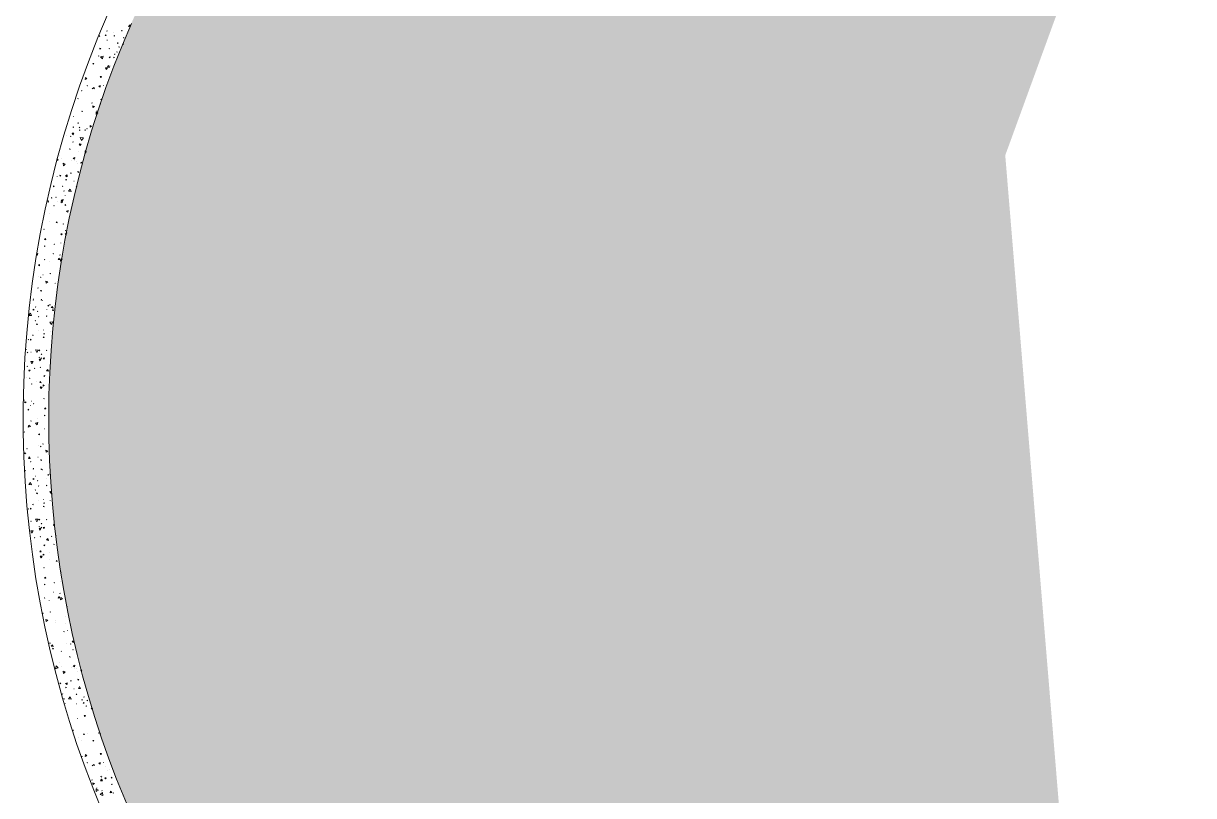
# Model space of a CAD drawing. Header units: millimetres. Extents: x -99530 to 1067232, y -97212 to 137997.
# Drawn here: x 70621 to 77531, y -43397 to -38834 of the extents above; entities that cross this region are included whole.
import ezdxf

# ---------------------------------------------------------------- set-up
doc = ezdxf.new("R2010")
doc.units = ezdxf.units.MM
doc.header["$MEASUREMENT"] = 0
doc.layers.add('New_A-20-M_Hard_Landscape-Phase 1_Pen_No__1', color=7, linetype='Continuous', lineweight=13)
doc.layers.add('New_A-20-M_Hard_Landscape-Phase 1_Pen_No__101', color=252, linetype='Continuous', lineweight=15)
doc.layers.add('New_A-20-M_Hard_Landscape-Phase 1_Pen_No__102', color=7, linetype='Continuous', lineweight=15, true_color=0xcccccc)

# ---------------------------------------------------------------- blocks, each defined once
blk = doc.blocks.new('*X178')
at = {"layer": 'New_A-20-M_Hard_Landscape-Phase 1_Pen_No__101', "linetype": 'Continuous'}
for p, q in [((71105, -38901), (71103.6, -38906.6)), ((71109.1, -38905), (71105, -38901)), ((71115.8, -38879.5), (71113.6, -38878.8)), ((71113.6, -38878.8), (71114.2, -38881)), ((71114.2, -38881), (71115.8, -38879.5)), ((71154.9, -38889.3), (71155, -38890.2)), ((71155.7, -38889.7), (71154.9, -38889.3)), ((71155, -38890.2), (71155.7, -38889.7)), ((71200.3, -38876.6), (71201.9, -38879.6)), ((71203.7, -38876.6), (71200.3, -38876.6)), ((71201.9, -38879.6), (71203.7, -38876.6)), ((71250.7, -38842.7), (71241.1, -38853.4)), ((71241.1, -38853.4), (71250.3, -38855.3)), ((71252.8, -38849.1), (71250.7, -38842.7)), ((71067.4, -38911.9), (71071.7, -38908.6)), ((71071.7, -38908.6), (71069.1, -38907.5)), ((71103.6, -38906.6), (71109.1, -38905)), ((71115.6, -38932.4), (71114.6, -38934.2)), ((71114.6, -38934.2), (71116.6, -38934.1)), ((71116.6, -38934.1), (71115.6, -38932.4)), ((71159.3, -38904.8), (71154.5, -38907.5)), ((71154.5, -38907.5), (71159.2, -38910.3)), ((71159.2, -38910.3), (71159.3, -38904.8)), ((71180.2, -38950), (71176.8, -38948.7)), ((71176.8, -38948.7), (71177.4, -38952.4)), ((71177.4, -38952.4), (71180.2, -38950)), ((71187.4, -38972.7), (71184.4, -38973.4)), ((71184.4, -38973.4), (71186.5, -38975.7)), ((71186.5, -38975.7), (71187.4, -38972.7)), ((71209.4, -38950.7), (71209.3, -38960.7)), ((71212.5, -38952.6), (71209.4, -38950.7)), ((71214.7, -38917.3), (71211.1, -38917.9)), ((71211.1, -38917.9), (71213.3, -38920.7)), ((71213.3, -38920.7), (71214.7, -38917.3)), ((71067, -39025.7), (71064.2, -39025.7)), ((71064.2, -39025.7), (71065.6, -39028.1)), ((71065.6, -39028.1), (71067, -39025.7)), ((71071.5, -38980.6), (71073.2, -38986.9)), ((71077.8, -38982.3), (71071.5, -38980.6)), ((71073.2, -38986.9), (71077.8, -38982.3)), ((71092.6, -39027.9), (71077.2, -39031.8)), ((71077.2, -39031.8), (71088.3, -39043.2)), ((71088.3, -39043.2), (71092.6, -39027.9)), ((71130, -38982.4), (71126.7, -38982.3)), ((71126.7, -38982.3), (71128.3, -38985.2)), ((71132.9, -39032.5), (71127.3, -39033.8)), ((71127.3, -39033.8), (71131.2, -39038)), ((71128.3, -38985.2), (71130, -38982.4)), ((71131.2, -39038), (71132.9, -39032.5)), ((71159.5, -39035), (71154.5, -39032.8)), ((71154.5, -39032.8), (71155.2, -39038.2)), ((71155.2, -39038.2), (71159.5, -39035)), ((71159.9, -39015.1), (71159.5, -39017.9)), ((71159.5, -39017.9), (71162.1, -39016.9)), ((71162.1, -39016.9), (71159.9, -39015.1)), ((71174.4, -39001.6), (71172, -39004.2)), ((71172, -39004.2), (71175.5, -39004.9)), ((71175.5, -39004.9), (71174.4, -39001.6)), ((71036.7, -39071.3), (71031, -39070.5)), ((71031, -39070.5), (71033.2, -39075.8)), ((71033.2, -39075.8), (71036.7, -39071.3)), ((71116.6, -39097.2), (71104.8, -39096.8)), ((71104.8, -39096.8), (71110.3, -39107.3)), ((71110.3, -39107.3), (71116.6, -39097.2)), ((71123.5, -39083.6), (71117.3, -39093.6)), ((71117.3, -39093.6), (71129.1, -39094)), ((71129.1, -39094), (71123.5, -39083.6)), ((71131.9, -39085.5), (71131.5, -39085.8)), ((71131.5, -39085.8), (71131.9, -39086.1)), ((71131.9, -39086.1), (71131.9, -39085.5)), ((70988.2, -39154.4), (70986.2, -39165.1)), ((70986.2, -39165.1), (70996.5, -39161.6)), ((70996.5, -39161.6), (70988.2, -39154.4)), ((71074.9, -39147.6), (71077.8, -39153.3)), ((71081.3, -39147.9), (71074.9, -39147.6)), ((71077.8, -39153.3), (71081.3, -39147.9)), ((70965.1, -39231.2), (70964.2, -39232)), ((70964.2, -39232), (70965.3, -39232.4)), ((70965.3, -39232.4), (70965.1, -39231.2)), ((70998, -39201.9), (70997.9, -39203.4)), ((70997.9, -39203.4), (70999.3, -39202.7)), ((70999.3, -39202.7), (70998, -39201.9)), ((71029.7, -39216.3), (71026.1, -39219.5)), ((71026.1, -39219.5), (71030.6, -39221)), ((71030.6, -39221), (71029.7, -39216.3)), ((71041.4, -39215.1), (71035, -39213.5)), ((71035, -39213.5), (71036.9, -39219.9)), ((71036.9, -39219.9), (71041.4, -39215.1)), ((71074.6, -39200.5), (71065.6, -39205)), ((71065.6, -39205), (71074, -39210.5)), ((71074, -39210.5), (71074.6, -39200.5)), ((71093.9, -39201.9), (71093.7, -39202.9)), ((71093.7, -39202.9), (71094.7, -39202.6)), ((71094.7, -39202.6), (71093.9, -39201.9)), ((71106.2, -39225), (71106.1, -39224.9)), ((71106.1, -39224.9), (71106.1, -39225)), ((71106.1, -39225), (71106.2, -39225)), ((70943.3, -39277.4), (70942.6, -39279.2)), ((70942.6, -39279.2), (70944.5, -39278.9)), ((70944.5, -39278.9), (70943.3, -39277.4)), ((71025.9, -39304.2), (71024.5, -39305.7)), ((71024.5, -39305.7), (71026.6, -39306.1)), ((71026.6, -39306.1), (71025.9, -39304.2)), ((71077.3, -39308.9), (71076.6, -39310.4)), ((71076.6, -39310.4), (71076.9, -39310.3)), ((71078.7, -39282.4), (71078.2, -39283.4)), ((71078.2, -39283.4), (71079.3, -39283.3)), ((71079.3, -39283.3), (71078.7, -39282.4)), ((71083, -39286), (71082.2, -39286.8)), ((71082.2, -39286.8), (71083.3, -39287.1)), ((71083.3, -39287.1), (71083, -39286)), ((70916, -39383.8), (70915.7, -39384.7)), ((70915.7, -39384.7), (70916.7, -39384.5)), ((70916.7, -39384.5), (70916, -39383.8)), ((70967.5, -39353), (70966.4, -39355.6)), ((70966.4, -39355.6), (70969.3, -39355.2)), ((70969.3, -39355.2), (70967.5, -39353)), ((71040.3, -39324.5), (71030, -39320.7)), ((71030, -39320.7), (71031.8, -39331.5)), ((71031.8, -39331.5), (71040.3, -39324.5)), ((71050.6, -39356.7), (71049.9, -39372.6)), ((71049.9, -39372.6), (71059.7, -39367.5)), ((71061, -39363.3), (71050.6, -39356.7)), ((71055, -39351.2), (71054.2, -39351.4)), ((71054.2, -39351.4), (71054.8, -39352)), ((71054.8, -39352), (71055, -39351.2)), ((70917.4, -39445.9), (70913.3, -39446.9)), ((70913.3, -39446.9), (70916.2, -39450)), ((70916.2, -39450), (70917.4, -39445.9)), ((70943.6, -39419.7), (70942.3, -39424.3)), ((70942.3, -39424.3), (70946.9, -39423)), ((70946.9, -39423), (70943.6, -39419.7)), ((70951.7, -39447.3), (70950.4, -39450.6)), ((70950.4, -39450.6), (70953.9, -39450.1)), ((70953.9, -39450.1), (70951.7, -39447.3)), ((70998, -39456.5), (70995.8, -39455.6)), ((70995.8, -39455.6), (70996.2, -39458)), ((70996.2, -39458), (70998, -39456.5)), ((71023, -39441.4), (71014.3, -39436.5)), ((71014.3, -39436.5), (71014.4, -39446.5)), ((71014.4, -39446.5), (71023, -39441.4)), ((70877, -39498.1), (70876.7, -39498.5)), ((70876.7, -39498.5), (70877.2, -39498.5)), ((70877.2, -39498.5), (70877, -39498.1)), ((70901.1, -39501.1), (70899.7, -39502.7)), ((70899.7, -39502.7), (70901.7, -39503)), ((70901.7, -39503), (70901.1, -39501.1)), ((70918.5, -39483.6), (70908.6, -39483.5)), ((70908.6, -39483.5), (70913.4, -39492.1)), ((70913.4, -39492.1), (70918.5, -39483.6)), ((70953.2, -39462.8), (70953.1, -39466.9)), ((70953.1, -39466.9), (70956.7, -39464.9)), ((70956.7, -39464.9), (70953.2, -39462.8)), ((70956.2, -39508.8), (70963.6, -39526.4)), ((70975.1, -39511.2), (70956.2, -39508.8)), ((70963.6, -39526.4), (70975.1, -39511.2)), ((70985.8, -39460.6), (70983.5, -39464.8)), ((70983.5, -39464.8), (70988.3, -39464.6)), ((70988.3, -39464.6), (70985.8, -39460.6)), ((70896.9, -39576.6), (70894.1, -39575.6)), ((70894.1, -39575.6), (70894.6, -39578.6)), ((70894.6, -39578.6), (70896.9, -39576.6)), ((70913.7, -39533.9), (70912.7, -39535.8)), ((70912.7, -39535.8), (70914.9, -39535.8)), ((70914.9, -39535.8), (70913.7, -39533.9)), ((70947.1, -39592.3), (70947.2, -39592.4)), ((70947.2, -39592.3), (70947.1, -39592.3)), ((70947.2, -39592.4), (70947.2, -39592.3)), ((70961.3, -39547.7), (70951.1, -39546.6)), ((70951.1, -39546.6), (70955.2, -39556)), ((70955.2, -39556), (70961.3, -39547.7)), ((70984.9, -39586.2), (70985.1, -39600.4)), ((70992.8, -39590.6), (70984.9, -39586.2)), ((70819.5, -39644.8), (70827.2, -39642.9)), ((70827.2, -39642.9), (70821.7, -39637.3)), ((70836.1, -39612.4), (70836, -39612.3)), ((70836, -39612.3), (70836, -39612.4)), ((70836, -39612.4), (70836.1, -39612.4)), ((70848, -39632.2), (70848, -39632.5)), ((70848.2, -39632.4), (70848, -39632.2)), ((70848, -39632.5), (70848.2, -39632.4)), ((70868.5, -39666.1), (70855.1, -39661)), ((70855.1, -39661), (70857.5, -39675.2)), ((70903.3, -39642.1), (70903, -39642.6)), ((70903, -39642.6), (70903.6, -39642.6)), ((70903.6, -39642.6), (70903.3, -39642.1)), ((70924.2, -39626.9), (70915.3, -39630.9)), ((70915.3, -39630.9), (70923.2, -39636.6)), ((70920.5, -39643.6), (70920.1, -39644)), ((70920.1, -39644), (70920.6, -39644.1)), ((70920.6, -39644.1), (70920.5, -39643.6)), ((70923.2, -39636.6), (70924.2, -39626.9)), ((70933.7, -39647.7), (70933.6, -39647.7)), ((70933.6, -39647.7), (70933.7, -39647.8)), ((70933.7, -39647.8), (70933.7, -39647.7)), ((70942.7, -39661.7), (70942.4, -39661.9)), ((70942.4, -39661.9), (70942.7, -39662.1)), ((70942.7, -39662.1), (70942.7, -39661.7)), ((70962.8, -39654.2), (70960.3, -39659.3)), ((70960.3, -39659.3), (70965.9, -39658.9)), ((70965.9, -39658.9), (70962.8, -39654.2)), ((70985.1, -39600.4), (70990.8, -39597)), ((70836.2, -39731.6), (70838.8, -39737.2)), ((70842.4, -39732.1), (70836.2, -39731.6)), ((70838.8, -39737.2), (70842.4, -39732.1)), ((70857.5, -39675.2), (70868.5, -39666.1)), ((70880.1, -39729.7), (70870.5, -39734.3)), ((70879.2, -39740.3), (70880.1, -39729.7)), ((70900.8, -39717.6), (70902, -39721.3)), ((70904.6, -39718.4), (70900.8, -39717.6)), ((70902, -39721.3), (70904.6, -39718.4)), ((70948.7, -39710.4), (70942.2, -39709.5)), ((70942.2, -39709.5), (70944.7, -39715.6)), ((70944.7, -39715.6), (70948.7, -39710.4)), ((70798.2, -39794.2), (70798.1, -39800)), ((70798.1, -39800), (70803.2, -39797.2)), ((70803.2, -39797.2), (70798.2, -39794.2)), ((70821.3, -39737.7), (70821.1, -39737.7)), ((70821.1, -39737.7), (70821.3, -39737.9)), ((70821.3, -39737.9), (70821.3, -39737.7)), ((70853.6, -39796.8), (70852.3, -39796.4)), ((70852.3, -39796.4), (70852.6, -39797.8)), ((70852.6, -39797.8), (70853.6, -39796.8)), ((70870.5, -39734.3), (70879.2, -39740.3)), ((70874.5, -39757.4), (70871, -39756)), ((70871, -39756), (70871.6, -39759.8)), ((70871.6, -39759.8), (70874.5, -39757.4)), ((70920.7, -39765.5), (70919.4, -39766.3)), ((70919.4, -39766.3), (70920.7, -39767)), ((70920.7, -39767), (70920.7, -39765.5)), ((70934.8, -39796.5), (70932.7, -39799.6)), ((70932.7, -39799.6), (70936.4, -39799.8)), ((70936.4, -39799.8), (70934.8, -39796.5)), ((70787.2, -39863.8), (70786.6, -39866.2)), ((70786.6, -39866.2), (70788.9, -39865.5)), ((70788.9, -39865.5), (70787.2, -39863.8)), ((70814.2, -39860.2), (70812.6, -39861.7)), ((70812.6, -39861.7), (70814.7, -39862.4)), ((70814.7, -39862.4), (70814.2, -39860.2)), ((70861.8, -39824.5), (70859.5, -39824)), ((70859.5, -39824), (70860.3, -39826.2)), ((70860.3, -39826.2), (70861.8, -39824.5)), ((70868, -39851.1), (70866.6, -39851.2)), ((70866.6, -39851.2), (70867.4, -39852.3)), ((70867.4, -39852.3), (70868, -39851.1)), ((70896.8, -39813.2), (70888.1, -39824.8)), ((70888.1, -39824.8), (70902.5, -39826.5)), ((70902.5, -39826.5), (70896.8, -39813.2)), ((70764.7, -39888.3), (70768.6, -39889.5)), ((70768.6, -39889.5), (70766.5, -39880.1)), ((70802.1, -39910.6), (70800.7, -39913.1)), ((70800.7, -39913.1), (70803.6, -39913.1)), ((70803.6, -39913.1), (70802.1, -39910.6)), ((70823.9, -39888.7), (70823.7, -39889.1)), ((70823.7, -39889.1), (70824.2, -39889.1)), ((70824.2, -39889.1), (70823.9, -39888.7)), ((70848.9, -39885.1), (70841.6, -39889.3)), ((70841.6, -39889.3), (70848.9, -39893.5)), ((70854.9, -39875.1), (70844.5, -39878.1)), ((70844.5, -39878.1), (70852.3, -39885.7)), ((70848.9, -39893.5), (70848.9, -39885.1)), ((70852.3, -39885.7), (70854.9, -39875.1)), ((70872, -39906.2), (70867.1, -39904.7)), ((70867.1, -39904.7), (70868.3, -39909.7)), ((70868.3, -39909.7), (70872, -39906.2)), ((70884.4, -39939.4), (70875.3, -39944.4)), ((70884.2, -39949.8), (70884.4, -39939.4)), ((70772.6, -40003.2), (70772.7, -40003.3)), ((70772.7, -40003.2), (70772.6, -40003.2)), ((70772.7, -40003.3), (70772.7, -40003.2)), ((70775.4, -39958.8), (70774.9, -39958.8)), ((70774.9, -39958.8), (70775.2, -39959.3)), ((70775.2, -39959.3), (70775.4, -39958.8)), ((70819.2, -40007.4), (70814.3, -40010.5)), ((70819.4, -40013.2), (70819.2, -40007.4)), ((70875.3, -39944.4), (70884.2, -39949.8)), ((70741.5, -40049.9), (70741.9, -40051.6)), ((70743.1, -40050.4), (70741.5, -40049.9)), ((70741.9, -40051.6), (70743.1, -40050.4)), ((70814.3, -40010.5), (70819.4, -40013.2)), ((70850.1, -40077.1), (70842.4, -40077)), ((70842.4, -40077), (70846.1, -40083.8)), ((70846.1, -40083.8), (70850.1, -40077.1)), ((70855.6, -40018.6), (70854.8, -40020.5)), ((70854.8, -40020.5), (70856.8, -40020.3)), ((70856.8, -40020.3), (70855.6, -40018.6)), ((70878.2, -40072.6), (70868.4, -40078.8)), ((70868.4, -40078.8), (70876.3, -40082.9)), ((70869.7, -40057.6), (70869.6, -40059.2)), ((70869.6, -40059.2), (70871, -40058.5)), ((70871, -40058.5), (70869.7, -40057.6)), ((70878.2, -40073.7), (70878.2, -40072.6)), ((70751.1, -40105.6), (70746.5, -40111.5)), ((70746.5, -40111.5), (70753.9, -40112.5)), ((70753.9, -40112.5), (70751.1, -40105.6)), ((70801.8, -40138.2), (70802.1, -40140.3)), ((70803.7, -40139), (70801.8, -40138.2)), ((70802.1, -40140.3), (70803.7, -40139)), ((70842.2, -40131.1), (70841.3, -40131.6)), ((70841.3, -40131.6), (70842.2, -40132.1)), ((70842.2, -40132.1), (70842.2, -40131.1)), ((70702.1, -40205.4), (70702.2, -40205.6)), ((70702.2, -40205.6), (70705.7, -40193.1)), ((70705.7, -40193.1), (70703.7, -40193.6)), ((70746.3, -40148.5), (70746.3, -40152.2)), ((70749.4, -40150.4), (70746.3, -40148.5)), ((70746.3, -40152.2), (70749.4, -40150.4)), ((70797.3, -40194.5), (70796.6, -40195.5)), ((70796.6, -40195.5), (70797.8, -40195.7)), ((70797.8, -40195.7), (70797.3, -40194.5)), ((70836.9, -40201.1), (70835.1, -40202.7)), ((70835.1, -40202.7), (70837.4, -40203.5)), ((70837.4, -40203.5), (70836.9, -40201.1)), ((70715.3, -40259.2), (70709.7, -40263.6)), ((70709.7, -40263.6), (70716.3, -40266.2)), ((70716.3, -40266.2), (70715.3, -40259.2)), ((70747, -40228.9), (70745.3, -40229)), ((70745.3, -40229), (70746.3, -40230.5)), ((70746.3, -40230.5), (70747, -40228.9)), ((70772.7, -40243), (70772.3, -40243.5)), ((70772.3, -40243.5), (70772.9, -40243.6)), ((70772.9, -40243.6), (70772.7, -40243)), ((70830.6, -40221.1), (70827, -40230.2)), ((70827, -40230.2), (70836.7, -40228.8)), ((70836.7, -40228.8), (70830.6, -40221.1)), ((70841.1, -40225.9), (70840, -40239.7)), ((70840, -40239.7), (70848.7, -40235.6)), ((70849.3, -40231.5), (70841.1, -40225.9)), ((70711.9, -40329.9), (70711.3, -40329.7)), ((70711.3, -40329.7), (70711.4, -40330.3)), ((70711.4, -40330.3), (70711.9, -40329.9)), ((70724.4, -40332.7), (70722, -40333.7)), ((70722, -40333.7), (70724.1, -40335.2)), ((70724.1, -40335.2), (70724.4, -40332.7)), ((70737.9, -40319.1), (70736.4, -40319.5)), ((70736.4, -40319.5), (70737.5, -40320.6)), ((70737.5, -40320.6), (70737.9, -40319.1)), ((70779.9, -40310.9), (70778.7, -40312.9)), ((70778.7, -40312.9), (70781.1, -40313)), ((70781.1, -40313), (70779.9, -40310.9)), ((70706.2, -40396.3), (70705.5, -40397.9)), ((70705.5, -40397.9), (70707.2, -40397.7)), ((70707.2, -40397.7), (70706.2, -40396.3)), ((70722.8, -40412.7), (70722.3, -40413.6)), ((70722.3, -40413.6), (70723.4, -40413.5)), ((70723.4, -40413.5), (70722.8, -40412.7)), ((70727.6, -40413.2), (70725.2, -40414.3)), ((70725.2, -40414.3), (70727.4, -40415.9)), ((70727.4, -40415.9), (70727.6, -40413.2)), ((70764.6, -40361), (70753.6, -40356.6)), ((70753.6, -40356.6), (70755.3, -40368.3)), ((70755.3, -40368.3), (70764.6, -40361)), ((70808.5, -40371.9), (70807.8, -40372.9)), ((70807.8, -40372.9), (70809, -40372.9)), ((70809, -40372.9), (70808.5, -40371.9)), ((70811.3, -40364.5), (70811.2, -40364.5)), ((70811.2, -40364.5), (70811.3, -40364.6)), ((70811.3, -40364.6), (70811.3, -40364.5)), ((70680.8, -40467.9), (70679.2, -40467)), ((70679.2, -40467), (70679.2, -40468.8)), ((70679.2, -40468.8), (70680.8, -40467.9)), ((70680.8, -40462.6), (70680.3, -40463.6)), ((70680.3, -40463.6), (70681.4, -40463.5)), ((70681.4, -40463.5), (70680.8, -40462.6)), ((70726.6, -40466.9), (70725.1, -40470.3)), ((70725.1, -40470.3), (70728.8, -40469.9)), ((70728.8, -40469.9), (70726.6, -40466.9)), ((70727.5, -40464.7), (70727, -40464.4)), ((70727, -40464.4), (70727, -40464.9)), ((70727, -40464.9), (70727.5, -40464.7)), ((70733.1, -40471.6), (70732.1, -40471)), ((70732.1, -40471), (70732.1, -40472.2)), ((70732.1, -40472.2), (70733.1, -40471.6)), ((70653.6, -40559.2), (70668.5, -40560.7)), ((70662.2, -40546.6), (70653.7, -40558.5)), ((70668.5, -40560.7), (70662.2, -40546.6)), ((70682.2, -40523.4), (70677.2, -40526.5)), ((70677.2, -40526.5), (70682.4, -40529.3)), ((70682.4, -40529.3), (70682.2, -40523.4)), ((70693.2, -40509.7), (70692.8, -40510.1)), ((70692.8, -40510.1), (70693.4, -40510.2)), ((70693.4, -40510.2), (70693.2, -40509.7)), ((70704.4, -40535), (70704, -40536.5)), ((70704, -40536.5), (70705.5, -40536.1)), ((70705.5, -40536.1), (70704.4, -40535)), ((70757, -40562.5), (70756.8, -40566.1)), ((70760, -40564.6), (70757, -40562.5)), ((70759.7, -40523.1), (70758.9, -40523.6)), ((70758.9, -40523.6), (70759.8, -40524)), ((70759.8, -40524), (70759.7, -40523.1)), ((70768.2, -40499.7), (70765.2, -40503.5)), ((70765.2, -40503.5), (70769.9, -40504.1)), ((70769.9, -40504.1), (70768.2, -40499.7)), ((70777.4, -40495.1), (70777.9, -40498.9)), ((70781, -40496.6), (70777.4, -40495.1)), ((70777.9, -40498.9), (70781, -40496.6)), ((70793.2, -40506), (70785.8, -40513.5)), ((70785.8, -40513.5), (70796, -40516.1)), ((70796, -40524.9), (70792.6, -40529.9)), ((70792.6, -40529.9), (70798.7, -40530.3)), ((70796, -40516.1), (70793.2, -40506)), ((70798.7, -40530.3), (70796, -40524.9)), ((70692.9, -40590.6), (70691.4, -40591.9)), ((70691.4, -40591.9), (70693.2, -40592.6)), ((70693.2, -40592.6), (70692.9, -40590.6)), ((70702.8, -40608.5), (70698.6, -40612.5)), ((70698.6, -40612.5), (70704.1, -40614.2)), ((70704.1, -40614.2), (70702.8, -40608.5)), ((70711, -40566.7), (70710.5, -40567.6)), ((70710.5, -40567.6), (70711.5, -40567.6)), ((70711.5, -40567.6), (70711, -40566.7)), ((70756.8, -40566.1), (70760, -40564.6)), ((70794.4, -40598.3), (70777.9, -40600.1)), ((70777.9, -40600.1), (70787.6, -40613.5)), ((70787.6, -40613.5), (70794.4, -40598.3)), ((70663.1, -40699.4), (70662, -40704.9)), ((70667.3, -40703.1), (70663.1, -40699.4)), ((70677.1, -40675.2), (70676.1, -40678.5)), ((70676.1, -40678.5), (70679.5, -40677.7)), ((70679.5, -40677.7), (70677.1, -40675.2)), ((70708.6, -40651.1), (70708.3, -40651.2)), ((70708.3, -40651.2), (70708.6, -40651.4)), ((70708.6, -40651.4), (70708.6, -40651.1)), ((70741.3, -40686.2), (70738.4, -40689.5)), ((70738.4, -40689.5), (70742.7, -40690.4)), ((70739.5, -40645.5), (70738.7, -40645.8)), ((70738.7, -40645.8), (70739.3, -40646.4)), ((70739.3, -40646.4), (70739.5, -40645.5)), ((70744.8, -40666.7), (70740.5, -40668.5)), ((70740.5, -40668.5), (70744.2, -40671.4)), ((70742.7, -40690.4), (70741.3, -40686.2)), ((70744.2, -40671.4), (70744.8, -40666.7)), ((70779.2, -40651.9), (70778.4, -40651.8)), ((70778.4, -40651.8), (70778.8, -40652.5)), ((70778.8, -40652.5), (70779.2, -40651.9)), ((70639.8, -40760.7), (70639.4, -40760)), ((70639.4, -40760.7), (70639.8, -40760.7)), ((70651.8, -40701.8), (70649.7, -40701.8)), ((70649.7, -40701.8), (70650.7, -40703.6)), ((70650.7, -40703.6), (70651.8, -40701.8)), ((70662, -40704.9), (70667.3, -40703.1)), ((70691.9, -40763.7), (70699.8, -40778.8)), ((70708.9, -40764.4), (70691.9, -40763.7)), ((70699.8, -40778.8), (70708.9, -40764.4)), ((70715, -40763.1), (70711.6, -40767.4)), ((70711.6, -40767.4), (70717, -40768.2)), ((70717, -40768.2), (70715, -40763.1)), ((70757.8, -40764.9), (70757.2, -40766.5)), ((70757.2, -40766.5), (70758.9, -40766.3)), ((70758.9, -40766.3), (70757.8, -40764.9)), ((70645.7, -40776.2), (70643.4, -40779.5)), ((70643.4, -40779.5), (70647.4, -40779.8)), ((70647.4, -40779.8), (70645.7, -40776.2)), ((70664.2, -40832.4), (70671.4, -40845.9)), ((70679.4, -40832.9), (70664.2, -40832.4)), ((70664.5, -40776.1), (70665.3, -40777.6)), ((70666.2, -40776.1), (70664.5, -40776.1)), ((70665.3, -40777.6), (70666.2, -40776.1)), ((70671.4, -40845.9), (70679.4, -40832.9)), ((70724.8, -40817.7), (70713.4, -40818.8)), ((70713.4, -40818.8), (70720.1, -40828.1)), ((70714.3, -40806.9), (70713.6, -40808.6)), ((70713.6, -40808.6), (70715.4, -40808.3)), ((70715.4, -40808.3), (70714.3, -40806.9)), ((70720.1, -40828.1), (70724.8, -40817.7)), ((70728.4, -40810.4), (70724.6, -40812.3)), ((70724.6, -40812.3), (70728.2, -40814.7)), ((70729.1, -40788.5), (70726.6, -40788.9)), ((70726.6, -40788.9), (70728.2, -40790.9)), ((70728.2, -40790.9), (70729.1, -40788.5)), ((70728.2, -40814.7), (70728.4, -40810.4)), ((70745, -40810.6), (70737.7, -40812.1)), ((70737.7, -40812.1), (70742.7, -40817.8)), ((70742.7, -40817.8), (70745, -40810.6)), ((70643.5, -40859), (70642.2, -40860.9)), ((70642.2, -40860.9), (70644.6, -40861)), ((70644.6, -40861), (70643.5, -40859)), ((70660.3, -40883.8), (70652.9, -40882.3)), ((70652.9, -40882.3), (70655.3, -40889.4)), ((70655.3, -40889.4), (70660.3, -40883.8)), ((70686.3, -40871.6), (70685.9, -40873.4)), ((70685.9, -40873.4), (70687.6, -40872.9)), ((70687.6, -40872.9), (70686.3, -40871.6)), ((70721.4, -40866.1), (70720.3, -40868.1)), ((70720.3, -40868.1), (70722.6, -40868.1)), ((70722.6, -40868.1), (70721.4, -40866.1)), ((70766.2, -40878.6), (70757.9, -40886.1)), ((70757.9, -40886.1), (70768.6, -40889.5)), ((70768.6, -40889.5), (70766.2, -40878.6)), ((70641.5, -40928.7), (70641.2, -40928.6)), ((70641.2, -40928.6), (70641.3, -40929)), ((70641.3, -40929), (70641.5, -40928.7)), ((70659, -40930.2), (70657.2, -40930.3)), ((70657.2, -40930.3), (70658.2, -40931.8)), ((70658.2, -40931.8), (70659, -40930.2)), ((70670.2, -40962.9), (70667.8, -40965.1)), ((70667.8, -40965.1), (70671, -40966.1)), ((70671, -40966.1), (70670.2, -40962.9)), ((70698.1, -40950.3), (70697.9, -40950.7)), ((70697.9, -40950.7), (70698.4, -40950.7)), ((70698.4, -40950.7), (70698.1, -40950.3)), ((70722.5, -40950.7), (70718.1, -40956.5)), ((70718.1, -40956.5), (70725.3, -40957.4)), ((70725.3, -40957.4), (70722.5, -40950.7)), ((70738.6, -40970), (70738.2, -40977)), ((70738.2, -40977), (70744.5, -40973.8)), ((70744.5, -40973.8), (70738.6, -40970)), ((70746.7, -40915.2), (70741.5, -40916.8)), ((70741.5, -40916.8), (70745.5, -40920.5)), ((70745.5, -40920.5), (70746.7, -40915.2)), ((70775.4, -40958.8), (70774.9, -40958.8)), ((70774.9, -40958.8), (70775.2, -40959.3)), ((70775.2, -40959.3), (70775.4, -40958.8)), ((70720.8, -40981.7), (70725.4, -40991.7)), ((70731.8, -40982.6), (70720.8, -40981.7)), ((70725.4, -40991.7), (70731.8, -40982.6)), ((70772.6, -41003.2), (70772.7, -41003.3)), ((70772.7, -41003.2), (70772.6, -41003.2)), ((70772.7, -41003.3), (70772.7, -41003.2)), ((70626, -41059.4), (70624.3, -41060.5)), ((70624.3, -41060.5), (70626.1, -41061.4)), ((70626.1, -41061.4), (70626, -41059.4)), ((70627.3, -41071.1), (70627.1, -41073.4)), ((70627.1, -41073.4), (70629.1, -41072.4)), ((70629.1, -41072.4), (70627.3, -41071.1)), ((70635.2, -41069.9), (70629, -41073.5)), ((70629, -41073.5), (70635.2, -41077)), ((70635.2, -41077), (70635.2, -41069.9)), ((70653.2, -41115.9), (70648.9, -41113.9)), ((70648.9, -41113.9), (70649.3, -41118.7)), ((70662, -41091.9), (70661.4, -41092.3)), ((70661.4, -41092.3), (70662, -41092.6)), ((70662, -41092.6), (70662, -41091.9)), ((70667.7, -41065.7), (70667.5, -41066.1)), ((70667.5, -41066.1), (70667.9, -41066.1)), ((70667.9, -41066.1), (70667.7, -41065.7)), ((70681, -41080.1), (70680.2, -41081.7)), ((70680.2, -41081.7), (70682, -41081.5)), ((70682, -41081.5), (70681, -41080.1)), ((70741.5, -41049.9), (70741.9, -41051.6)), ((70743.1, -41050.4), (70741.5, -41049.9)), ((70741.9, -41051.6), (70743.1, -41050.4)), ((70751.1, -41105.6), (70746.5, -41111.5)), ((70746.5, -41111.5), (70753.9, -41112.5)), ((70753.9, -41112.5), (70751.1, -41105.6)), ((70649.3, -41118.7), (70653.2, -41115.9)), ((70667, -41182.6), (70665.7, -41183.9)), ((70665.7, -41183.9), (70667.5, -41184.3)), ((70667.5, -41184.3), (70667, -41182.6)), ((70704.5, -41165.8), (70703.3, -41166.1)), ((70703.3, -41166.1), (70704.2, -41166.9)), ((70704.2, -41166.9), (70704.5, -41165.8)), ((70746.3, -41148.5), (70746.3, -41152.2)), ((70749.4, -41150.4), (70746.3, -41148.5)), ((70746.3, -41152.2), (70749.4, -41150.4)), ((70626, -41247.7), (70625.9, -41248.3)), ((70625.9, -41249.1), (70627.1, -41248.8)), ((70627.1, -41248.8), (70626, -41247.7)), ((70653.7, -41207.6), (70649.7, -41219.5)), ((70649.7, -41219.5), (70662, -41216.9)), ((70662, -41216.9), (70653.7, -41207.6)), ((70705.7, -41193.1), (70693.1, -41196.3)), ((70693.1, -41196.3), (70702.2, -41205.6)), ((70702.2, -41205.6), (70705.7, -41193.1)), ((70747, -41228.9), (70745.3, -41229)), ((70745.3, -41229), (70746.3, -41230.5)), ((70746.3, -41230.5), (70747, -41228.9)), ((70772.7, -41243), (70772.3, -41243.5)), ((70772.3, -41243.5), (70772.9, -41243.6)), ((70772.9, -41243.6), (70772.7, -41243)), ((70715.3, -41259.2), (70709.7, -41263.6)), ((70709.7, -41263.6), (70716.3, -41266.2)), ((70716.3, -41266.2), (70715.3, -41259.2)), ((70737.9, -41319.1), (70736.4, -41319.5)), ((70736.4, -41319.5), (70737.5, -41320.6)), ((70737.5, -41320.6), (70737.9, -41319.1)), ((70635.1, -41372.9), (70628.9, -41370.9)), ((70628.9, -41370.9), (70630.3, -41377.2)), ((70630.3, -41377.2), (70635.1, -41372.9)), ((70643, -41346.6), (70641.5, -41348.6)), ((70641.5, -41348.6), (70644, -41348.9)), ((70644, -41348.9), (70643, -41346.6)), ((70711.9, -41329.9), (70711.3, -41329.7)), ((70711.3, -41329.7), (70711.4, -41330.3)), ((70711.4, -41330.3), (70711.9, -41329.9)), ((70724.4, -41332.7), (70722, -41333.7)), ((70722, -41333.7), (70724.1, -41335.2)), ((70724.1, -41335.2), (70724.4, -41332.7)), ((70764.6, -41361), (70753.6, -41356.6)), ((70753.6, -41356.6), (70755.3, -41368.3)), ((70755.3, -41368.3), (70764.6, -41361)), ((70656.8, -41395.9), (70650.6, -41404.1)), ((70650.6, -41404.1), (70660.8, -41405.4)), ((70660.8, -41405.4), (70656.8, -41395.9)), ((70664.6, -41423), (70663.1, -41424.7)), ((70663.1, -41424.7), (70665.4, -41425.2)), ((70665.4, -41425.2), (70664.6, -41423)), ((70706.2, -41396.3), (70705.5, -41397.9)), ((70705.5, -41397.9), (70707.2, -41397.7)), ((70707.2, -41397.7), (70706.2, -41396.3)), ((70722.8, -41412.7), (70722.3, -41413.6)), ((70722.3, -41413.6), (70723.4, -41413.5)), ((70723.4, -41413.5), (70722.8, -41412.7)), ((70727.6, -41413.2), (70725.2, -41414.3)), ((70725.2, -41414.3), (70727.4, -41415.9)), ((70727.4, -41415.9), (70727.6, -41413.2)), ((70632.7, -41476.2), (70631.9, -41477.1)), ((70631.9, -41477.1), (70633.2, -41477.3)), ((70633.2, -41477.3), (70632.7, -41476.2)), ((70682.2, -41523.4), (70677.2, -41526.5)), ((70677.2, -41526.5), (70682.4, -41529.3)), ((70680.8, -41467.9), (70679.2, -41467)), ((70679.2, -41467), (70679.2, -41468.8)), ((70679.2, -41468.8), (70680.8, -41467.9)), ((70680.8, -41462.6), (70680.3, -41463.6)), ((70680.3, -41463.6), (70681.4, -41463.5)), ((70681.4, -41463.5), (70680.8, -41462.6)), ((70682.4, -41529.3), (70682.2, -41523.4)), ((70693.2, -41509.7), (70692.8, -41510.1)), ((70692.8, -41510.1), (70693.4, -41510.2)), ((70693.4, -41510.2), (70693.2, -41509.7)), ((70726.6, -41466.9), (70725.1, -41470.3)), ((70725.1, -41470.3), (70728.8, -41469.9)), ((70728.8, -41469.9), (70726.6, -41466.9)), ((70727.5, -41464.7), (70727, -41464.4)), ((70727, -41464.4), (70727, -41464.9)), ((70727, -41464.9), (70727.5, -41464.7)), ((70733.1, -41471.6), (70732.1, -41471)), ((70732.1, -41471), (70732.1, -41472.2)), ((70732.1, -41472.2), (70733.1, -41471.6)), ((70759.7, -41523.1), (70758.9, -41523.6)), ((70758.9, -41523.6), (70759.8, -41524)), ((70759.8, -41524), (70759.7, -41523.1)), ((70768.2, -41499.7), (70765.2, -41503.5)), ((70765.2, -41503.5), (70769.9, -41504.1)), ((70769.9, -41504.1), (70768.2, -41499.7)), ((70777.4, -41495.1), (70777.9, -41498.9)), ((70781, -41496.6), (70777.4, -41495.1)), ((70777.9, -41498.9), (70781, -41496.6)), ((70662.2, -41546.6), (70653.2, -41559.2)), ((70653.2, -41559.2), (70668.5, -41560.7)), ((70668.5, -41560.7), (70662.2, -41546.6)), ((70692.9, -41590.6), (70691.4, -41591.9)), ((70691.4, -41591.9), (70693.2, -41592.6)), ((70693.2, -41592.6), (70692.9, -41590.6)), ((70704.4, -41535), (70704, -41536.5)), ((70704, -41536.5), (70705.5, -41536.1)), ((70705.5, -41536.1), (70704.4, -41535)), ((70711, -41566.7), (70710.5, -41567.6)), ((70710.5, -41567.6), (70711.5, -41567.6)), ((70711.5, -41567.6), (70711, -41566.7)), ((70757, -41562.5), (70756.8, -41566.1)), ((70756.8, -41566.1), (70760, -41564.6)), ((70760, -41564.6), (70757, -41562.5)), ((70787.8, -41599), (70777.9, -41600.1)), ((70702.8, -41608.5), (70698.6, -41612.5)), ((70698.6, -41612.5), (70704.1, -41614.2)), ((70704.1, -41614.2), (70702.8, -41608.5)), ((70708.6, -41651.1), (70708.3, -41651.2)), ((70708.3, -41651.2), (70708.6, -41651.4)), ((70708.6, -41651.4), (70708.6, -41651.1)), ((70739.5, -41645.5), (70738.7, -41645.8)), ((70738.7, -41645.8), (70739.3, -41646.4)), ((70739.3, -41646.4), (70739.5, -41645.5)), ((70744.8, -41666.7), (70740.5, -41668.5)), ((70740.5, -41668.5), (70744.2, -41671.4)), ((70744.2, -41671.4), (70744.8, -41666.7)), ((70777.9, -41600.1), (70787.6, -41613.5)), ((70779.2, -41651.9), (70778.4, -41651.8)), ((70778.4, -41651.8), (70778.8, -41652.5)), ((70778.8, -41652.5), (70779.2, -41651.9)), ((70787.6, -41613.5), (70789, -41610.3)), ((70651.8, -41701.8), (70649.7, -41701.8)), ((70649.7, -41701.8), (70650.7, -41703.6)), ((70650.7, -41703.6), (70651.8, -41701.8)), ((70663.1, -41699.4), (70662, -41704.9)), ((70662, -41704.9), (70667.3, -41703.1)), ((70667.3, -41703.1), (70663.1, -41699.4)), ((70677.1, -41675.2), (70676.1, -41678.5)), ((70676.1, -41678.5), (70679.5, -41677.7)), ((70679.5, -41677.7), (70677.1, -41675.2)), ((70741.3, -41686.2), (70738.4, -41689.5)), ((70738.4, -41689.5), (70742.7, -41690.4)), ((70742.7, -41690.4), (70741.3, -41686.2)), ((70664.5, -41776.1), (70665.3, -41777.6)), ((70666.2, -41776.1), (70664.5, -41776.1)), ((70665.3, -41777.6), (70666.2, -41776.1)), ((70691.9, -41763.7), (70699.8, -41778.8)), ((70708.9, -41764.4), (70691.9, -41763.7)), ((70699.8, -41778.8), (70708.9, -41764.4)), ((70715, -41763.1), (70711.6, -41767.4)), ((70711.6, -41767.4), (70717, -41768.2)), ((70714.3, -41806.9), (70713.6, -41808.6)), ((70715.4, -41808.3), (70714.3, -41806.9)), ((70717, -41768.2), (70715, -41763.1)), ((70729.1, -41788.5), (70726.6, -41788.9)), ((70726.6, -41788.9), (70728.2, -41790.9)), ((70728.2, -41790.9), (70729.1, -41788.5)), ((70757.8, -41764.9), (70757.2, -41766.5)), ((70757.2, -41766.5), (70758.9, -41766.3)), ((70758.9, -41766.3), (70757.8, -41764.9)), ((70798.2, -41794.2), (70798.1, -41800)), ((70798.1, -41800), (70803.2, -41797.2)), ((70803.2, -41797.2), (70798.2, -41794.2)), ((70664.2, -41832.4), (70671.4, -41845.9)), ((70679.4, -41832.9), (70664.2, -41832.4)), ((70671.4, -41845.9), (70679.4, -41832.9)), ((70686.3, -41871.6), (70685.9, -41873.4)), ((70685.9, -41873.4), (70687.6, -41872.9)), ((70687.6, -41872.9), (70686.3, -41871.6)), ((70724.8, -41817.7), (70713.4, -41818.8)), ((70713.4, -41818.8), (70720.1, -41828.1)), ((70713.6, -41808.6), (70715.4, -41808.3)), ((70720.1, -41828.1), (70724.8, -41817.7)), ((70721.4, -41866.1), (70720.3, -41868.1)), ((70720.3, -41868.1), (70722.6, -41868.1)), ((70722.6, -41868.1), (70721.4, -41866.1)), ((70728.4, -41810.4), (70724.6, -41812.3)), ((70724.6, -41812.3), (70728.2, -41814.7)), ((70728.2, -41814.7), (70728.4, -41810.4)), ((70745, -41810.6), (70737.7, -41812.1)), ((70737.7, -41812.1), (70742.7, -41817.8)), ((70742.7, -41817.8), (70745, -41810.6)), ((70787.2, -41863.8), (70786.6, -41866.2)), ((70786.6, -41866.2), (70788.9, -41865.5)), ((70788.9, -41865.5), (70787.2, -41863.8)), ((70814.2, -41860.2), (70812.6, -41861.7)), ((70812.6, -41861.7), (70814.7, -41862.4)), ((70814.7, -41862.4), (70814.2, -41860.2)), ((70746.7, -41915.2), (70741.5, -41916.8)), ((70741.5, -41916.8), (70745.5, -41920.5)), ((70745.5, -41920.5), (70746.7, -41915.2)), ((70766.2, -41878.6), (70757.9, -41886.1)), ((70757.9, -41886.1), (70768.6, -41889.5)), ((70768.6, -41889.5), (70766.2, -41878.6)), ((70802.1, -41910.6), (70800.7, -41913.1)), ((70800.7, -41913.1), (70803.6, -41913.1)), ((70803.6, -41913.1), (70802.1, -41910.6)), ((70698.1, -41950.3), (70697.9, -41950.7)), ((70697.9, -41950.7), (70698.4, -41950.7)), ((70698.4, -41950.7), (70698.1, -41950.3)), ((70722.5, -41950.7), (70718.1, -41956.5)), ((70718.1, -41956.5), (70725.3, -41957.4)), ((70720.8, -41981.7), (70725.4, -41991.7)), ((70731.8, -41982.6), (70720.8, -41981.7)), ((70725.3, -41957.4), (70722.5, -41950.7)), ((70725.4, -41991.7), (70731.8, -41982.6)), ((70738.6, -41970), (70738.2, -41977)), ((70738.2, -41977), (70744.5, -41973.8)), ((70744.5, -41973.8), (70738.6, -41970)), ((70772.6, -42003.2), (70772.7, -42003.3)), ((70772.7, -42003.2), (70772.6, -42003.2)), ((70772.7, -42003.3), (70772.7, -42003.2)), ((70775.4, -41958.8), (70774.9, -41958.8)), ((70774.9, -41958.8), (70775.2, -41959.3)), ((70775.2, -41959.3), (70775.4, -41958.8)), ((70819.2, -42007.4), (70814.3, -42010.5)), ((70814.3, -42010.5), (70819.4, -42013.2)), ((70819.4, -42013.2), (70819.2, -42007.4)), ((70741.5, -42049.9), (70741.9, -42051.6)), ((70743.1, -42050.4), (70741.5, -42049.9)), ((70741.9, -42051.6), (70743.1, -42050.4)), ((70843.1, -42077), (70842.4, -42077)), ((70842.4, -42077), (70843.5, -42079.1)), ((70746.3, -42148.5), (70746.3, -42152.2)), ((70749.4, -42150.4), (70746.3, -42148.5)), ((70746.3, -42152.2), (70749.4, -42150.4)), ((70751.1, -42105.6), (70746.5, -42111.5)), ((70746.5, -42111.5), (70753.9, -42112.5)), ((70753.9, -42112.5), (70751.1, -42105.6)), ((70801.8, -42138.2), (70802.1, -42140.3)), ((70803.7, -42139), (70801.8, -42138.2)), ((70802.1, -42140.3), (70803.7, -42139)), ((70842.2, -42131.1), (70841.3, -42131.6)), ((70841.3, -42131.6), (70842.2, -42132.1)), ((70842.2, -42132.1), (70842.2, -42131.1)), ((70797.3, -42194.5), (70796.6, -42195.5)), ((70796.6, -42195.5), (70797.8, -42195.7)), ((70797.8, -42195.7), (70797.3, -42194.5)), ((70830.6, -42221.1), (70827, -42230.2)), ((70836.7, -42228.8), (70830.6, -42221.1)), ((70836.9, -42201.1), (70835.1, -42202.7)), ((70835.1, -42202.7), (70837.4, -42203.5)), ((70837.4, -42203.5), (70836.9, -42201.1)), ((70747, -42228.9), (70745.3, -42229)), ((70745.3, -42229), (70746.3, -42230.5)), ((70746.3, -42230.5), (70747, -42228.9)), ((70772.7, -42243), (70772.3, -42243.5)), ((70772.3, -42243.5), (70772.9, -42243.6)), ((70772.9, -42243.6), (70772.7, -42243)), ((70827, -42230.2), (70836.7, -42228.8)), ((70841.1, -42225.9), (70840, -42239.7)), ((70840, -42239.7), (70852.5, -42233.8)), ((70852.5, -42233.8), (70841.1, -42225.9)), ((70880.3, -42280.1), (70879.1, -42280.7)), ((70879.1, -42280.7), (70880.1, -42281.4)), ((70880.1, -42281.4), (70880.3, -42280.1)), ((70737.9, -42319.1), (70736.4, -42319.5)), ((70736.4, -42319.5), (70737.5, -42320.6)), ((70737.5, -42320.6), (70737.9, -42319.1)), ((70764.6, -42361), (70753.6, -42356.6)), ((70753.6, -42356.6), (70755.3, -42368.3)), ((70779.9, -42310.9), (70778.7, -42312.9)), ((70778.7, -42312.9), (70781.1, -42313)), ((70781.1, -42313), (70779.9, -42310.9)), ((70869, -42336.7), (70868.9, -42336.7)), ((70868.9, -42336.7), (70869, -42336.8)), ((70869, -42336.8), (70869, -42336.7)), ((70755.3, -42368.3), (70764.6, -42361)), ((70808.5, -42371.9), (70807.8, -42372.9)), ((70807.8, -42372.9), (70809, -42372.9)), ((70809, -42372.9), (70808.5, -42371.9)), ((70811.3, -42364.5), (70811.2, -42364.5)), ((70811.2, -42364.5), (70811.3, -42364.6)), ((70811.3, -42364.6), (70811.3, -42364.5)), ((70860.7, -42426.9), (70859.1, -42427.2)), ((70859.1, -42427.2), (70860.3, -42428.4)), ((70860.3, -42428.4), (70860.7, -42426.9)), ((70871.1, -42381.3), (70871.3, -42381.7)), ((70871.5, -42381.3), (70871.1, -42381.3)), ((70871.3, -42381.7), (70871.5, -42381.3)), ((70881.8, -42420.1), (70881, -42421)), ((70881, -42421), (70882.2, -42421.3)), ((70882.2, -42421.3), (70881.8, -42420.1)), ((70777.4, -42495.1), (70777.9, -42498.9)), ((70781, -42496.6), (70777.4, -42495.1)), ((70777.9, -42498.9), (70781, -42496.6)), ((70918.5, -42483.6), (70908.6, -42483.5)), ((70908.6, -42483.5), (70913.4, -42492.1)), ((70913.4, -42492.1), (70918.5, -42483.6)), ((70793.2, -42506), (70785.8, -42513.5)), ((70785.8, -42513.5), (70796, -42516.1)), ((70796, -42524.9), (70792.6, -42529.9)), ((70792.6, -42529.9), (70798.7, -42530.3)), ((70796, -42516.1), (70793.2, -42506)), ((70798.7, -42530.3), (70796, -42524.9)), ((70844.9, -42542.5), (70843.3, -42544.3)), ((70843.3, -42544.3), (70845.7, -42544.8)), ((70845.7, -42544.8), (70844.9, -42542.5)), ((70877, -42498.1), (70876.7, -42498.5)), ((70876.7, -42498.5), (70877.2, -42498.5)), ((70877.2, -42498.5), (70877, -42498.1)), ((70901.1, -42501.1), (70899.7, -42502.7)), ((70899.7, -42502.7), (70901.7, -42503)), ((70901.7, -42503), (70901.1, -42501.1)), ((70913.7, -42533.9), (70912.7, -42535.8)), ((70912.7, -42535.8), (70914.9, -42535.8)), ((70914.9, -42535.8), (70913.7, -42533.9)), ((70814.6, -42629.9), (70809.6, -42647.2)), ((70827.2, -42642.9), (70814.6, -42629.9)), ((70836.1, -42612.4), (70836, -42612.3)), ((70836, -42612.3), (70836, -42612.4)), ((70836, -42612.4), (70836.1, -42612.4)), ((70848, -42632.2), (70848, -42632.5)), ((70848.2, -42632.4), (70848, -42632.2)), ((70848, -42632.5), (70848.2, -42632.4)), ((70896.9, -42576.6), (70894.1, -42575.6)), ((70894.1, -42575.6), (70894.6, -42578.6)), ((70894.6, -42578.6), (70896.9, -42576.6)), ((70924.2, -42626.9), (70915.3, -42630.9)), ((70915.3, -42630.9), (70923.2, -42636.6)), ((70923.2, -42636.6), (70924.2, -42626.9)), ((70947.1, -42592.3), (70947.2, -42592.4)), ((70947.2, -42592.3), (70947.1, -42592.3)), ((70947.2, -42592.4), (70947.2, -42592.3)), ((70809.6, -42647.3), (70827.2, -42642.9)), ((70868.5, -42666.1), (70855.1, -42661)), ((70855.1, -42661), (70857.5, -42675.2)), ((70857.5, -42675.2), (70868.5, -42666.1)), ((70903.3, -42642.1), (70903, -42642.6)), ((70903, -42642.6), (70903.6, -42642.6)), ((70903.6, -42642.6), (70903.3, -42642.1)), ((70920.5, -42643.6), (70920.1, -42644)), ((70920.1, -42644), (70920.6, -42644.1)), ((70920.6, -42644.1), (70920.5, -42643.6)), ((70933.7, -42647.7), (70933.6, -42647.7)), ((70933.6, -42647.7), (70933.7, -42647.8)), ((70933.7, -42647.8), (70933.7, -42647.7)), ((70942.7, -42661.7), (70942.4, -42661.9)), ((70942.4, -42661.9), (70942.7, -42662.1)), ((70942.7, -42662.1), (70942.7, -42661.7)), ((70962.8, -42654.2), (70960.3, -42659.3)), ((70960.3, -42659.3), (70965.9, -42658.9)), ((70965.9, -42658.9), (70962.8, -42654.2)), ((70836.2, -42731.6), (70838.8, -42737.2)), ((70842.4, -42732.1), (70836.2, -42731.6)), ((70838.8, -42737.2), (70842.4, -42732.1)), ((70880.1, -42729.7), (70870.5, -42734.3)), ((70870.5, -42734.3), (70879.2, -42740.3)), ((70874.5, -42757.4), (70871, -42756)), ((70871, -42756), (70871.6, -42759.8)), ((70871.6, -42759.8), (70874.5, -42757.4)), ((70879.2, -42740.3), (70880.1, -42729.7)), ((70900.8, -42717.6), (70902, -42721.3)), ((70904.6, -42718.4), (70900.8, -42717.6)), ((70902, -42721.3), (70904.6, -42718.4)), ((70920.7, -42765.5), (70919.4, -42766.3)), ((70919.4, -42766.3), (70920.7, -42767)), ((70920.7, -42767), (70920.7, -42765.5)), ((70948.7, -42710.4), (70942.2, -42709.5)), ((70942.2, -42709.5), (70944.7, -42715.6)), ((70944.7, -42715.6), (70948.7, -42710.4)), ((70953.2, -42752.5), (70945.7, -42763.5)), ((70945.7, -42763.5), (70959, -42764.5)), ((70959, -42764.5), (70953.2, -42752.5)), ((70853.6, -42796.8), (70852.3, -42796.4)), ((70852.3, -42796.4), (70852.6, -42797.8)), ((70852.6, -42797.8), (70853.6, -42796.8)), ((70861.8, -42824.5), (70859.5, -42824)), ((70859.5, -42824), (70860.3, -42826.2)), ((70860.3, -42826.2), (70861.8, -42824.5)), ((70896.8, -42813.2), (70888.1, -42824.8)), ((70888.1, -42824.8), (70902.5, -42826.5)), ((70902.5, -42826.5), (70896.8, -42813.2)), ((70934.8, -42796.5), (70932.7, -42799.6)), ((70932.7, -42799.6), (70936.4, -42799.8)), ((70936.4, -42799.8), (70934.8, -42796.5)), ((70967.3, -42829), (70964, -42831.9)), ((70964, -42831.9), (70968.2, -42833.3)), ((70968.2, -42833.3), (70967.3, -42829)), ((70979.8, -42813), (70977.9, -42813)), ((70977.9, -42813), (70978.9, -42814.7)), ((70978.9, -42814.7), (70979.8, -42813)), ((70999.6, -42832.2), (70996.4, -42834.3)), ((70996.4, -42834.3), (70999.8, -42836)), ((70999.8, -42836), (70999.6, -42832.2)), ((70868, -42851.1), (70866.6, -42851.2)), ((70866.6, -42851.2), (70867.4, -42852.3)), ((70867.4, -42852.3), (70868, -42851.1)), ((70935.3, -42854.9), (70935, -42855.4)), ((70935, -42855.4), (70935.6, -42855.4)), ((70935.6, -42855.4), (70935.3, -42854.9)), ((70976.7, -42846.9), (70974.5, -42850.8)), ((70974.5, -42850.8), (70978.9, -42850.7)), ((70978.9, -42850.7), (70976.7, -42846.9)), ((70992.9, -42866.5), (70990.4, -42867.9)), ((70990.4, -42867.9), (70992.9, -42869.4)), ((70992.9, -42869.4), (70992.9, -42866.5)), ((71027.8, -42879.9), (71021.4, -42880.9)), ((71021.4, -42880.9), (71026.1, -42886.7)), ((71026.1, -42886.7), (71028.2, -42881.2)), ((70940.1, -42940.6), (70938.8, -42941)), ((70938.8, -42941), (70939.8, -42941.9)), ((70939.8, -42941.9), (70940.1, -42940.6)), ((70979.8, -42922.8), (70982.8, -42930.6)), ((70988, -42924.2), (70979.8, -42922.8)), ((70982.8, -42930.6), (70988, -42924.2)), ((70914.3, -43010.1), (70914.1, -43012.2)), ((70914.1, -43012.2), (70916, -43011.2)), ((70916, -43011.2), (70914.3, -43010.1)), ((70979.7, -43031.9), (70976.8, -43035.8)), ((70976.8, -43035.8), (70981.6, -43036.4)), ((70981.6, -43036.4), (70979.7, -43031.9)), ((70998.1, -43031.6), (70997.6, -43032.2)), ((70997.6, -43032.2), (70998.4, -43032.3)), ((70998.4, -43032.3), (70998.1, -43031.6)), ((71067, -43025.7), (71064.2, -43025.7)), ((71064.2, -43025.7), (71065.6, -43028.1)), ((71065.6, -43028.1), (71067, -43025.7)), ((71077.7, -43031.7), (71077.2, -43031.8)), ((71077.2, -43031.8), (71078, -43032.6)), ((70948.1, -43050.8), (70947.7, -43050.9)), ((70947.7, -43050.9), (70947.9, -43051.2)), ((70947.9, -43051.2), (70948.1, -43050.8)), ((70963.7, -43068.6), (70963.7, -43068.5)), ((70963.7, -43068.5), (70963.7, -43068.6)), ((70963.7, -43068.6), (70963.7, -43068.6)), ((71036.7, -43071.3), (71031, -43070.5)), ((71031, -43070.5), (71033.2, -43075.8)), ((71033.2, -43075.8), (71036.7, -43071.3)), ((70967.4, -43166.7), (70966.9, -43166.7)), ((70967.1, -43167.2), (70967.4, -43166.7)), ((70988.2, -43154.4), (70986.2, -43165.1)), ((70986.2, -43165.1), (70996.5, -43161.6)), ((70996.5, -43161.6), (70988.2, -43154.4)), ((71074.9, -43147.6), (71077.8, -43153.3)), ((71081.3, -43147.9), (71074.9, -43147.6)), ((71077.8, -43153.3), (71081.3, -43147.9)), ((70998, -43201.9), (70997.9, -43203.4)), ((70997.9, -43203.4), (70999.3, -43202.7)), ((70999.3, -43202.7), (70998, -43201.9)), ((71029.7, -43216.3), (71026.1, -43219.5)), ((71026.1, -43219.5), (71030.6, -43221)), ((71030.6, -43221), (71029.7, -43216.3)), ((71041.4, -43215.1), (71035, -43213.5)), ((71035, -43213.5), (71036.9, -43219.9)), ((71036.9, -43219.9), (71041.4, -43215.1)), ((71074.6, -43200.5), (71065.6, -43205)), ((71065.6, -43205), (71074, -43210.5)), ((71074, -43210.5), (71074.6, -43200.5)), ((71093.9, -43201.9), (71093.7, -43202.9)), ((71093.7, -43202.9), (71094.7, -43202.6)), ((71094.7, -43202.6), (71093.9, -43201.9)), ((71106.2, -43225), (71106.1, -43224.9)), ((71106.1, -43224.9), (71106.1, -43225)), ((71106.1, -43225), (71106.2, -43225)), ((71115.1, -43250.2), (71115, -43250.3)), ((71115, -43250.3), (71115.1, -43250.3)), ((71115.1, -43250.3), (71115.1, -43250.2)), ((71127.9, -43243.9), (71127.2, -43243.7)), ((71127.2, -43243.7), (71127.3, -43244.4)), ((71127.3, -43244.4), (71127.9, -43243.9)), ((71025.9, -43304.2), (71024.5, -43305.7)), ((71024.5, -43305.7), (71026.6, -43306.1)), ((71026.6, -43306.1), (71025.9, -43304.2)), ((71040.3, -43324.5), (71030, -43320.7)), ((71030, -43320.7), (71031.8, -43331.5)), ((71031.8, -43331.5), (71040.3, -43324.5)), ((71081.2, -43300.6), (71076.6, -43310.4)), ((71076.6, -43310.4), (71087.3, -43309.4)), ((71078.7, -43282.4), (71078.2, -43283.4)), ((71078.2, -43283.4), (71079.3, -43283.3)), ((71079.3, -43283.3), (71078.7, -43282.4)), ((71087.3, -43309.4), (71081.2, -43300.6)), ((71083, -43286), (71082.2, -43286.8)), ((71082.2, -43286.8), (71083.3, -43287.1)), ((71083.3, -43287.1), (71083, -43286)), ((71109.2, -43292), (71102.8, -43292)), ((71102.8, -43292), (71106, -43297.5)), ((71106, -43297.5), (71109.2, -43292)), ((71142.4, -43288.5), (71138.9, -43291.5)), ((71138.9, -43291.5), (71143.2, -43293)), ((71143.2, -43293), (71142.4, -43288.5)), ((71050.6, -43356.7), (71049.9, -43372.6)), ((71049.9, -43372.6), (71064.1, -43365.3)), ((71064.1, -43365.3), (71050.6, -43356.7)), ((71055, -43351.2), (71054.2, -43351.4)), ((71054.2, -43351.4), (71054.8, -43352)), ((71054.8, -43352), (71055, -43351.2)), ((71087.4, -43379.4), (71074, -43389.8)), ((71074, -43389.8), (71089.7, -43396.2)), ((71085, -43366), (71083.4, -43367)), ((71083.4, -43367), (71085.1, -43367.9)), ((71085.1, -43367.9), (71085, -43366)), ((71089.7, -43396.2), (71087.4, -43379.4)), ((71135.2, -43370.9), (71132.9, -43381.5)), ((71132.9, -43381.5), (71143.3, -43378.1)), ((71143.3, -43378.1), (71135.2, -43370.9)), ((71142.8, -43328.8), (71141.5, -43331.4)), ((71141.5, -43331.4), (71144.4, -43331.2)), ((71144.4, -43331.2), (71142.8, -43328.8)), ((71151.1, -43380.2), (71151.7, -43382.7)), ((71153.6, -43380.9), (71151.1, -43380.2)), ((71151.7, -43382.7), (71153.6, -43380.9))]:
    blk.add_line(p, q, dxfattribs=at)
blk = doc.blocks.new('Fill_1_1', base_point=(0, 0))
at = {"layer": 'New_A-20-M_Hard_Landscape-Phase 1_Pen_No__1', "linetype": 'Continuous'}
for radius, end in [(6000, 246.44041), (5850, 238.63795)]:
    blk.add_arc((76621, -41172.4), radius, 156.44041, end, dxfattribs=at)
at = {"layer": 'New_A-20-M_Hard_Landscape-Phase 1_Pen_No__101', "linetype": 'Continuous'}
blk.add_blockref('*X178', (0, 0), dxfattribs=at)

msp = doc.modelspace()

# ---------------------------------------------------------------- hatches: boundary and pattern name
at = {"layer": 'New_A-20-M_Hard_Landscape-Phase 1_Pen_No__102', "linetype": 'Continuous'}
msp.add_hatch(color=256, dxfattribs=at).paths.add_polyline_path([(71258.6, -38834.1, 0.380119), (73668.7, -46222.8), (73972.3, -45526.7), (75072.3, -46006.3), (74752.5, -46739.6), (75414.7, -47028.4), (76837.6, -44682.7), (76419, -39613.7), (77415.8, -36877.9), (77531.2, -36613.2), (73807.7, -34989.6), (72528.7, -37922.9), (71795.4, -37603.1)])

# ---------------------------------------------------------------- block references
at = {"layer": 'New_A-20-M_Hard_Landscape-Phase 1_Pen_No__101', "linetype": 'Continuous'}
msp.add_blockref('Fill_1_1', (0, 0), dxfattribs=at)

doc.saveas('drawing.dxf')
